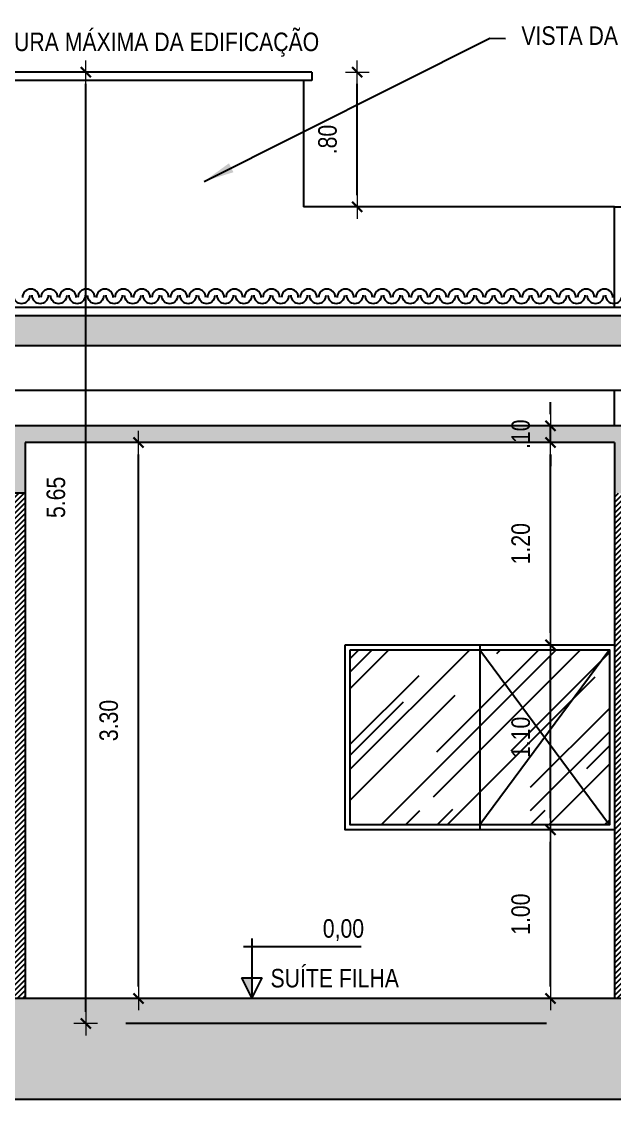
# Model space of a CAD drawing. Header units: millimetres. Extents: x -677 to -23, y -135 to 1112.
# Drawn here: x -131.05 to -127.53, y 864.54 to 870.94 of the extents above; entities that cross this region are included whole.
import ezdxf
from ezdxf.enums import TextEntityAlignment as Align

# ---------------------------------------------------------------- set-up
doc = ezdxf.new("R2010")
doc.units = ezdxf.units.MM
doc.header["$LTSCALE"] = 20
doc.header["$MEASUREMENT"] = 0
doc.header["$PDSIZE"] = -5
doc.linetypes.add('CONTINU', pattern=[0])
doc.linetypes.add('HIDDEN2', pattern=[0.1875, 0.125, -0.0625])
doc.layers.get('0').update_dxf_attribs({"linetype": 'CONTINUOUS'})
doc.layers.get('Defpoints').update_dxf_attribs({"linetype": 'CONTINUOUS'})
for name, color, linetype in [('COTA', 7, 'CONTINUOUS'), ('COTAS', 7, 'CONTINUOUS'), ('E-hatch', 8, 'CONTINUOUS'), ('E-txt-g', 3, 'CONTINUOUS'), ('ESQUADRIA', 3, 'CONTINUOUS')]:
    doc.layers.add(name, color=color, linetype=linetype)
for name, color, linetype, lineweight in [('E-Cta-W', 7, 'CONTINUOUS', 20), ('E-Pen-C', 4, 'CONTINUOUS', 15), ('E-Pen-G', 3, 'CONTINUOUS', 30), ('E-Txt-W', 7, 'CONTINUOUS', 20)]:
    doc.layers.add(name, color=color, linetype=linetype, lineweight=lineweight)
doc.styles.add('F2', font='swissc.ttf')
doc.styles.add('REG60', font='romans.shx', dxfattribs={"width": 0.8, "height": 0.15})
doc.styles.add('REG80', font='romans.shx', dxfattribs={"width": 0.8, "height": 0.2})
doc.dimstyles.new('DIMENSION-1', dxfattribs={"dimtxt": 0.11, "dimasz": 0.07, "dimexe": 1, "dimexo": 0, "dimgap": 0.12, "dimtad": 1, "dimzin": 7, "dimdsep": 46, "dimtxsty": 'F2', "dimblk1": 'TRACO', "dimblk2": 'TRACO', "dimsah": 1, "dimcen": 1, "dimse1": 1, "dimse2": 1, "dimclrd": 256, "dimclre": 256, "dimclrt": 6, "dimadec": 0, "dimazin": 0, "dimtfac": 1, "dimtix": 1, "dimtmove": 2, "dimatfit": 3, "dimldrblk": 'TRACO', "dimfxl": 1, "dimtolj": 1, "dimtzin": 0, "dimarcsym": 0})
doc.dimstyles.get("Standard").update_dxf_attribs({"dimtxt": 0.18, "dimasz": 0.18, "dimexe": 0.18, "dimexo": 0.0625, "dimgap": 0.09, "dimtad": 0, "dimtih": 1, "dimtoh": 1, "dimdec": 4, "dimzin": 0, "dimdsep": 46, "dimtxsty": 'Standard', "dimcen": 0.09, "dimadec": 0, "dimazin": 0, "dimtfac": 1, "dimtdec": 4, "dimtofl": 0, "dimtmove": 0, "dimatfit": 3, "dimfxl": 1, "dimtolj": 1, "dimtzin": 0, "dimarcsym": 0})

# ---------------------------------------------------------------- blocks, each defined once
blk = doc.blocks.new('TXT-AMB75')
at = {"layer": 'E-txt-g', "style": 'REG80', "width": 0.8, "flags": 8}
blk.add_attdef('TXT', text='', height=0.2, dxfattribs=at).set_placement((0.0055, 0.2964), align=Align.CENTER)
at = {"layer": 'E-Txt-W', "style": 'REG60', "width": 0.8, "flags": 8}
blk.add_attdef('TXT', text='', height=0.15, dxfattribs=at).set_placement((0.0055, 0.0271), align=Align.CENTER)
blk = doc.blocks.new('TRACO')
at = {"layer": 'E-Pen-C'}
for p, q in [((0, 1), (0, -1)), ((-1, 0), (1, 0))]:
    blk.add_line(p, q, dxfattribs=at)
at = {"layer": 'E-Pen-G'}
blk.add_line((-0.424, -0.424), (0.424, 0.424), dxfattribs=at)
blk = doc.blocks.new('*D776')
at = {"color": 4, "lineweight": -2}
blk.add_line((-130.6738, 865.0641), (-130.6738, 870.5741), dxfattribs=at)
at = {"layer": 'Defpoints', "color": 0, "linetype": 'Continuous'}
for p in [(-130.6738, 870.6441), (-129.3299, 870.6441), (-112.5846, 864.9941)]:
    blk.add_point(p, dxfattribs=at)
at = {"color": 4, "linetype": 'Continuous', "lineweight": -2, "xscale": 0.07, "yscale": 0.07, "zscale": 0.07}
for p, rotation in [((-130.6738, 870.6441), 90), ((-130.6738, 864.9941), 270)]:
    blk.add_blockref('TRACO', p, dxfattribs=dict(at, rotation=rotation))
at = {"color": 4, "linetype": 'Continuous', "insert": (-130.8503, 868.1191), "char_height": 0.11, "attachment_point": 5, "rotation": 90, "style": 'F2'}
blk.add_mtext('\\A1;5.65', dxfattribs=at)
blk = doc.blocks.new('*D777')
at = {"color": 4, "lineweight": -2}
blk.add_line((-130.36, 865.2141), (-130.36, 868.3741), dxfattribs=at)
at = {"layer": 'Defpoints', "color": 0, "linetype": 'Continuous'}
for p in [(-131.0335, 868.4441), (-130.36, 868.4441), (-131.0335, 865.1441)]:
    blk.add_point(p, dxfattribs=at)
at = {"color": 4, "linetype": 'Continuous', "lineweight": -2, "xscale": 0.07, "yscale": 0.07, "zscale": 0.07}
for p, rotation in [((-130.36, 868.4441), 90), ((-130.36, 865.1441), 270)]:
    blk.add_blockref('TRACO', p, dxfattribs=dict(at, rotation=rotation))
at = {"color": 4, "linetype": 'Continuous', "insert": (-130.5364, 866.7941), "char_height": 0.11, "attachment_point": 5, "rotation": 90, "style": 'F2'}
blk.add_mtext('\\A1;3.30', dxfattribs=at)
blk = doc.blocks.new('*D784')
at = {"color": 4, "lineweight": -2}
blk.add_line((-129.0596, 869.9141), (-129.0596, 870.5741), dxfattribs=at)
at = {"layer": 'Defpoints', "color": 0, "linetype": 'Continuous'}
for p in [(-129.3799, 870.6441), (-129.0596, 870.6441), (-129.3799, 869.8441)]:
    blk.add_point(p, dxfattribs=at)
at = {"color": 4, "linetype": 'Continuous', "lineweight": -2, "xscale": 0.07, "yscale": 0.07, "zscale": 0.07}
for p, rotation in [((-129.0596, 870.6441), 90), ((-129.0596, 869.8441), 270)]:
    blk.add_blockref('TRACO', p, dxfattribs=dict(at, rotation=rotation))
at = {"color": 4, "linetype": 'Continuous', "insert": (-129.2361, 870.2441), "char_height": 0.11, "attachment_point": 5, "rotation": 90, "style": 'F2'}
blk.add_mtext('\\A1;.80', dxfattribs=at)
blk = doc.blocks.new('*D785')
at = {"color": 4, "lineweight": -2}
blk.add_line((-127.9115, 865.2141), (-127.9115, 866.0741), dxfattribs=at)
at = {"layer": 'Defpoints', "color": 0, "linetype": 'Continuous'}
for p in [(-127.9115, 866.1441), (-127.7512, 866.1441), (-127.7512, 865.1441)]:
    blk.add_point(p, dxfattribs=at)
at = {"color": 4, "linetype": 'Continuous', "lineweight": -2, "xscale": 0.07, "yscale": 0.07, "zscale": 0.07}
for p, rotation in [((-127.9115, 866.1441), 90), ((-127.9115, 865.1441), 270)]:
    blk.add_blockref('TRACO', p, dxfattribs=dict(at, rotation=rotation))
at = {"color": 4, "linetype": 'Continuous', "insert": (-128.088, 865.6441), "char_height": 0.11, "attachment_point": 5, "rotation": 90, "style": 'F2'}
blk.add_mtext('\\A1;1.00', dxfattribs=at)
blk = doc.blocks.new('*D786')
at = {"color": 4, "lineweight": -2}
blk.add_line((-127.9115, 866.2141), (-127.9115, 867.1741), dxfattribs=at)
at = {"layer": 'Defpoints', "color": 0, "linetype": 'Continuous'}
for p in [(-127.9115, 867.2441), (-127.6955, 867.2441), (-127.7512, 866.1441)]:
    blk.add_point(p, dxfattribs=at)
at = {"color": 4, "linetype": 'Continuous', "lineweight": -2, "xscale": 0.07, "yscale": 0.07, "zscale": 0.07}
for p, rotation in [((-127.9115, 867.2441), 90), ((-127.9115, 866.1441), 270)]:
    blk.add_blockref('TRACO', p, dxfattribs=dict(at, rotation=rotation))
at = {"color": 4, "linetype": 'Continuous', "insert": (-128.088, 866.6941), "char_height": 0.11, "attachment_point": 5, "rotation": 90, "style": 'F2'}
blk.add_mtext('\\A1;1.10', dxfattribs=at)
blk = doc.blocks.new('*D787')
at = {"color": 4, "lineweight": -2}
blk.add_line((-127.9115, 867.3141), (-127.9115, 868.3741), dxfattribs=at)
at = {"layer": 'Defpoints', "color": 0, "linetype": 'Continuous'}
for p in [(-127.9115, 868.4441), (-127.7512, 868.4441), (-127.6955, 867.2441)]:
    blk.add_point(p, dxfattribs=at)
at = {"color": 4, "linetype": 'Continuous', "lineweight": -2, "xscale": 0.07, "yscale": 0.07, "zscale": 0.07}
for p, rotation in [((-127.9115, 868.4441), 90), ((-127.9115, 867.2441), 270)]:
    blk.add_blockref('TRACO', p, dxfattribs=dict(at, rotation=rotation))
at = {"color": 4, "linetype": 'Continuous', "insert": (-128.088, 867.8441), "char_height": 0.11, "attachment_point": 5, "rotation": 90, "style": 'F2'}
blk.add_mtext('\\A1;1.20', dxfattribs=at)
blk = doc.blocks.new('*D788')
at = {"color": 4, "lineweight": -2}
for p, q in [((-127.9115, 868.6141), (-127.9115, 868.6841)), ((-127.9115, 868.4441), (-127.9115, 868.5441)), ((-127.9115, 868.3741), (-127.9115, 868.3041))]:
    blk.add_line(p, q, dxfattribs=at)
at = {"layer": 'Defpoints', "color": 0, "linetype": 'Continuous'}
for p in [(-127.9115, 868.5441), (-127.7512, 868.5441), (-127.7512, 868.4441)]:
    blk.add_point(p, dxfattribs=at)
at = {"color": 4, "linetype": 'Continuous', "lineweight": -2, "xscale": 0.07, "yscale": 0.07, "zscale": 0.07}
for p, rotation in [((-127.9115, 868.5441), 270), ((-127.9115, 868.4441), 90)]:
    blk.add_blockref('TRACO', p, dxfattribs=dict(at, rotation=rotation))
at = {"color": 4, "linetype": 'Continuous', "insert": (-128.088, 868.4941), "char_height": 0.11, "attachment_point": 5, "rotation": 90, "style": 'F2'}
blk.add_mtext('\\A1;.10', dxfattribs=at)

msp = doc.modelspace()

# ---------------------------------------------------------------- hatches: boundary and pattern name
at = {"linetype": 'Continuous'}
h = msp.add_hatch(dxfattribs=at)
h.set_pattern_fill('TROOF1', color=8, scale=0.15, angle=180, style=0, pattern_type=2)
h.set_pattern_definition([(180, (-155.55422, 346.28626), (-0.15, -0.15), [0.048, -0.102]), (305.2176, (-155.6982226, 346.271264), (-1.05000017453, 1.49999987498), [0.03121305, -3.0900849]), (340.71, (-155.6802226, 346.245764), (-2.55000077763, 0.8999979741), [0.0317844, -3.1466586]), (19.29, (-155.6502226, 346.235264), (2.55000077763, 0.8999979741), [0.0317844, -3.1466586]), (54.7824, (-155.6202226, 346.245764), (1.05000017453, 1.49999987498), [0.03121305, -3.0900849]), (90, (-155.60222, 346.27126), (-0.15, 0.15), [0.015, -0.135]), (270, (-155.69822, 346.28626), (0.15, -0.15), [0.015, -0.135]), (180, (-155.55422, 346.28026), (-0.15, -0.15), [0.042, -0.108]), (306.3844, (-155.7042226, 346.268264), (-1.650001937525, 2.24999858293), [0.0354012, -3.50472585]), (342.3499, (-155.6832226, 346.239764), (2.850000422915, -0.899998778574), [0.0346302, -3.42838875]), (17.6501, (-155.6502226, 346.229264), (-2.850000422915, -0.899998778574), [0.0346302, -3.42838875]), (53.6156, (-155.6172226, 346.239764), (1.650001937525, 2.24999858293), [0.0354012, -3.50472585]), (90, (-155.59622, 346.26826), (-0.15, 0.15), [0.012, -0.138]), (270, (-155.70422, 346.28026), (0.15, -0.15), [0.012, -0.138]), (180, (-155.69822, 346.28026), (-0.15, -0.15), [0.006, -0.144]), (267.3974, (-155.5962226, 346.268264), (0.1500021288, 3.14999989794), [0.13213635, -3.17127105]), (272.6026, (-155.7042226, 346.268264), (0.1500021288, -3.14999989794), [0.13213635, -3.17127105]), (180, (-155.69822, 346.28626), (-0.15, -0.15), [0.006, -0.144])])
h.paths.add_polyline_path([(-134.2835, 869.1995), (-134.2835, 869.0198), (-126.0312, 869.0198), (-126.0312, 868.7441), (-119.2246, 868.7441), (-119.2246, 869.0198), (-115.8746, 869.0198), (-115.8746, 869.1995)])
at = {"layer": 'COTA', "linetype": 'Continuous'}
h = msp.add_hatch(dxfattribs=at)
h.set_pattern_fill('AR-RROOF', color=8, scale=0.35, angle=45, style=0)
h.set_pattern_definition([(45, (-66.31916, 138.40094), (0.29698485, 0.7919596), [5.25, -0.7, 1.75, -0.35]), (45, (-66.11375, 138.85384), (-0.57664558, 0.08167083), [1.05, -0.1155, 2.1, -0.2625]), (45, (-66.40578, 138.73505), (1.1211178, 1.45275088), [2.8, -0.49, 1.4, -0.35])])
h.paths.add_polyline_path([(-128.3312, 867.2141), (-129.1012, 867.2141), (-129.1012, 866.1741), (-128.3312, 866.1741)])
h.paths.add_polyline_path([(-128.3312, 866.1741), (-127.5612, 866.1741), (-127.5612, 867.2141), (-128.3312, 867.2141)])
at = {"layer": 'COTAS', "linetype": 'CONTINU'}
h = msp.add_hatch(dxfattribs=at)
h.set_pattern_fill('ANSI38', color=8, scale=0.25, style=0)
h.set_pattern_definition([(45, (-155.554223, 346.286264), (-0.022097087, 0.022097087), []), (135, (-155.554223, 346.286264), (-0.0662912607, 0.022097087), [0.078125, -0.046875])])
h.paths.add_polyline_path([(-138.6593, 865.0441), (-138.6593, 864.5441), (-109.0214, 864.5441), (-109.0214, 864.8957), (-109.6068, 864.8739), (-109.9389, 864.8543), (-110.0846, 864.8441), (-110.0846, 864.9941), (-112.9346, 864.9941), (-112.9346, 865.0441), (-115.1246, 865.0441), (-115.1246, 865.0941), (-115.7246, 865.0941), (-115.7246, 865.1441), (-134.4335, 865.1441), (-134.4335, 865.0941), (-135.0335, 865.0941), (-135.0335, 865.0441)])
at = {"layer": 'E-hatch'}
h = msp.add_hatch(dxfattribs=at)
h.set_pattern_fill('ANSI31', color=256, scale=0.18, style=0)
h.set_pattern_definition([(45, (-155.554223, 346.286264), (-0.0159099026, 0.0159099026), [])])
h.paths.add_polyline_path([(-137.4346, 867.9941), (-137.3846, 867.9941), (-137.3846, 868.0441), (-137.5846, 868.0441), (-137.5846, 865.0441), (-137.4346, 865.0441)])
h.paths.add_polyline_path([(-134.2835, 868.1441), (-134.4335, 868.1441), (-134.4335, 867.2441), (-134.2835, 867.2441)])
h.paths.add_polyline_path([(-134.2835, 866.1441), (-134.4335, 866.1441), (-134.4335, 865.1441), (-134.2835, 865.1441)])
h.paths.add_polyline_path([(-134.2835, 869.8441), (-134.4835, 869.8441), (-134.4835, 869.7941), (-134.4335, 869.7941), (-134.4335, 868.5441), (-134.2835, 868.5441)])
h.paths.add_polyline_path([(-131.0335, 868.1441), (-131.1835, 868.1441), (-131.1835, 865.1441), (-131.0335, 865.1441)])
h.paths.add_polyline_path([(-127.3812, 868.1441), (-127.5312, 868.1441), (-127.5312, 865.1441), (-127.3812, 865.1441)])
h.paths.add_polyline_path([(-126.0312, 868.1441), (-126.1812, 868.1441), (-126.1812, 865.1441), (-126.0312, 865.1441)])
h.paths.add_polyline_path([(-119.0746, 868.1441), (-119.2246, 868.1441), (-119.2246, 867.2441), (-119.0746, 867.2441)])
h.paths.add_polyline_path([(-115.7246, 869.7941), (-115.6746, 869.7941), (-115.6746, 869.8441), (-115.8746, 869.8441), (-115.8746, 868.5441), (-115.7246, 868.5441)])
h.paths.add_polyline_path([(-115.7246, 868.1441), (-115.8746, 868.1441), (-115.8746, 865.1441), (-115.7246, 865.1441)])
h = msp.add_hatch(dxfattribs=at)
h.set_pattern_fill('CONC', color=8, scale=0.12, style=0, pattern_type=2)
h.set_pattern_definition([(0, (0.114, 0.0768), (0, 0.12), [0, -0.12]), (0, (0.1152, 0.0348), (0, 0.12), [0, -0.12]), (0, (0.1188, 0.0996), (0, 0.12), [0, -0.12]), (338.1986, (0.0564, 0.0624), (0.36000003276, -0.11999998926), [0.01292436, -0.63329544]), (216.8699, (0.0684, 0.0576), (0.35999999014, 0.2400000148), [0.006, -0.594]), (130.6013, (0.0636, 0.054), (0.60000005055, -0.71999988218), [0.0110634, -1.09528188]), (206.5651, (0.024, 0.0396), (-0.119999899, -0.120000157), [0.00268332, -0.26564484]), (326.3099, (0.0216, 0.0384), (0.2399999469, -0.1200001601), [0.00432672, -0.42833952]), (108.4349, (0.0252, 0.036), (-0.1199998084, 0.2400000522), [0.00379476, -0.3756786]), (225, (0.1008, 0.0276), (-1e-17, -0.120000037), [0.00509112, -0.16461444]), (0, (0.0972, 0.024), (0.12, 0.12), [0.0072, -0.1128]), (135, (0.1044, 0.024), (-0.120000037, 0), [0.00509112, -0.16461444]), (251.5651, (0.0864, 0.1044), (0.1199998084, 0.2400000522), [0.00379476, -0.3756786]), (0, (0.0852, 0.1008), (0.12, 0.12), [0.006, -0.114]), (143.1301, (0.0912, 0.1008), (-0.35999999014, 0.2400000148), [0.006, -0.594]), (213.6901, (0.0228, 0.1056), (0.2399999469, 0.1200001601), [0.00432672, -0.42833952]), (341.5651, (0.0192, 0.1032), (-0.2400000522, 0.1199998084), [0.00758952, -0.37188384]), (126.8699, (0.0264, 0.1008), (0.2400000148, -0.35999999014), [0.006, -0.594]), (0, (0.0576, 0.1008), (0, 0.12), [0, -0.12]), (0, (0.0252, 0.0696), (0, 0.12), [0, -0.12]), (0, (0.0588, 0.0252), (0, 0.12), [0, -0.12]), (0, (0.0912, 0.0624), (0, 0.12), [0, -0.12]), (0, (0.0564, 0.0828), (0, 0.12), [0, -0.12]), (0, (0.03, 0.0864), (0, 0.12), [0, -0.12]), (0, (0.0408, 0.0792), (0, 0.12), [0, -0.12]), (0, (0.036, 0.0504), (0, 0.12), [0, -0.12]), (0, (0.0072, 0.0552), (0, 0.12), [0, -0.12]), (0, (0.0084, 0.0828), (0, 0.12), [0, -0.12]), (0, (0.0048, 0.1092), (0, 0.12), [0, -0.12]), (0, (0.042, 0.114), (0, 0.12), [0, -0.12]), (0, (0.0684, 0.1188), (0, 0.12), [0, -0.12]), (0, (0.1104, 0.114), (0, 0.12), [0, -0.12]), (0, (0.0816, 0.0768), (0, 0.12), [0, -0.12]), (0, (0.0696, 0.0984), (0, 0.12), [0, -0.12]), (0, (0.0792, 0.0408), (0, 0.12), [0, -0.12]), (0, (0.0432, 0.0348), (0, 0.12), [0, -0.12]), (0, (0.0792, 0.0084), (0, 0.12), [0, -0.12]), (0, (0.0396, 0.0156), (0, 0.12), [0, -0.12]), (0, (0.0012, 0.012), (0, 0.12), [0, -0.12]), (0, (0.0156, 0.006), (0, 0.12), [0, -0.12]), (0, (0.0168, 0.0228), (0, 0.12), [0, -0.12]), (0, (0.0972, 0.0036), (0, 0.12), [0, -0.12]), (0, (0.1116, 0.0528), (0, 0.12), [0, -0.12]), (0, (0.1056, 0.0888), (0, 0.12), [0, -0.12]), (0, (0.0504, 0.0024), (0, 0.12), [0, -0.12])])
h.paths.add_polyline_path([(-126.0312, 868.4441), (-122.8746, 868.4441), (-122.8746, 868.1441), (-122.7246, 868.1441), (-122.7246, 868.4441), (-119.2246, 868.4441), (-119.2246, 868.1441), (-119.0746, 868.1441), (-119.0746, 868.4441), (-115.8746, 868.4441), (-115.8746, 868.1441), (-115.7246, 868.1441), (-115.7246, 868.5441), (-134.4335, 868.5441), (-134.4335, 868.1441), (-134.2835, 868.1441), (-134.2835, 868.4441), (-131.1835, 868.4441), (-131.1835, 868.1441), (-131.0335, 868.1441), (-131.0335, 868.4441), (-127.5312, 868.4441), (-127.5312, 868.1441), (-127.3812, 868.1441), (-127.3812, 868.4441), (-126.1812, 868.4441), (-126.1812, 868.1441), (-126.0312, 868.1441)])
h.paths.add_polyline_path([(-131.4562, 868.373), (-131.4562, 868.6103), (-131.6865, 868.6103), (-131.6865, 868.373)], flags=9)
h.paths.add_polyline_path([(-127.9721, 868.373), (-127.9721, 868.6103), (-128.2024, 868.6103), (-128.2024, 868.373)], flags=9)
h.paths.add_polyline_path([(-123.0871, 868.373), (-123.0871, 868.6103), (-123.3175, 868.6103), (-123.3175, 868.373)], flags=9)
h.paths.add_polyline_path([(-116.2739, 868.373), (-116.2739, 868.6103), (-116.5042, 868.6103), (-116.5042, 868.373)], flags=9)

# ---------------------------------------------------------------- linework, layer by layer
at = {"color": 6, "linetype": 'Continuous'}
for p, q in [((-129.3299, 870.6441), (-132.2299, 870.6441)), ((-129.3299, 870.5941), (-132.2299, 870.5941)), ((-129.3799, 870.5941), (-129.3799, 869.8441)), ((-129.3299, 870.6441), (-129.3299, 870.5941)), ((-127.5312, 869.8441), (-129.3799, 869.8441))]:
    msp.add_line(p, q, dxfattribs=at)
at = {"color": 2, "linetype": 'Continuous'}
for p, q in [((-127.5312, 869.2491), (-127.5312, 869.8441)), ((-127.5312, 869.8441), (-126.0312, 869.8441)), ((-134.2835, 869.2491), (-115.8746, 869.2491)), ((-134.2835, 869.1995), (-115.8746, 869.1995)), ((-126.0312, 869.0198), (-134.2835, 869.0198)), ((-126.0312, 868.753), (-134.2835, 868.753)), ((-127.5312, 868.5441), (-127.5312, 868.753))]:
    msp.add_line(p, q, dxfattribs=at)
at = {"color": 5, "linetype": 'Continuous'}
for p, q in [((-115.7246, 868.5441), (-134.4335, 868.5441)), ((-131.0335, 868.4441), (-131.0335, 865.1441)), ((-127.5312, 868.4441), (-131.0335, 868.4441)), ((-127.5312, 868.4441), (-127.5312, 865.1441)), ((-131.0335, 868.1441), (-131.1835, 868.1441))]:
    msp.add_line(p, q, dxfattribs=at)
at = {"color": 8, "linetype": 'Continuous'}
msp.add_line((-128.3312, 867.2441), (-128.3312, 866.1441), dxfattribs=at)
at = {"color": 8, "linetype": 'HIDDEN2'}
for p, q in [((-127.5612, 867.2141), (-128.3312, 866.1741)), ((-128.3312, 867.2141), (-127.5612, 866.1741)), ((-112.9346, 864.9941), (-138.6593, 864.9941))]:
    msp.add_line(p, q, dxfattribs=at)
for p, q in [((-129.6864, 865.4992), (-129.6864, 865.1441)), ((-129.7359, 865.4531), (-129.0368, 865.4531)), ((-129.7474, 865.2661), (-129.6864, 865.1441)), ((-129.7474, 865.2661), (-129.6254, 865.2661)), ((-129.6864, 865.1441), (-129.6254, 865.2661))]:
    msp.add_line(p, q)
at = {"color": 1, "linetype": 'Continuous'}
msp.add_line((-115.7246, 865.1441), (-134.4335, 865.1441), dxfattribs=at)
at = {"color": 8, "linetype": 'Continuous'}
for points in [[(-129.1312, 867.2441), (-127.5312, 867.2441), (-127.5312, 866.1441), (-129.1312, 866.1441)], [(-129.1012, 867.2141), (-127.5612, 867.2141), (-127.5612, 866.1741), (-129.1012, 866.1741)]]:
    msp.add_lwpolyline(points, close=True, dxfattribs=at)
msp.add_solid([(-129.7474, 865.2661), (-129.6864, 865.2661), (-129.6864, 865.1441)])
at = {"layer": 'COTAS', "color": 8, "linetype": 'CONTINU'}
msp.add_line((-109.0214, 864.5441), (-138.6593, 864.5441), dxfattribs=at)
at = {"layer": 'ESQUADRIA', "color": 7}
for centre, start, end in [((-131.0546, 869.3207), 180, 0), ((-131, 869.3063), 0, 180), ((-130.9446, 869.3207), 180, 0), ((-130.89, 869.3063), 0, 180), ((-130.8346, 869.3207), 180, 0), ((-130.78, 869.3063), 0, 180), ((-130.7246, 869.3207), 180, 0), ((-130.67, 869.3063), 0, 180), ((-130.6146, 869.3207), 180, 0), ((-130.56, 869.3063), 0, 180), ((-130.5046, 869.3207), 180, 0), ((-130.45, 869.3063), 0, 180), ((-130.3946, 869.3207), 180, 0), ((-130.34, 869.3063), 0, 180), ((-130.2846, 869.3207), 180, 0), ((-130.23, 869.3063), 0, 180), ((-130.23, 869.3063), 0, 180), ((-130.1746, 869.3207), 180, 0), ((-130.1746, 869.3207), 180, 270), ((-130.12, 869.3063), 0, 180), ((-130.0646, 869.3207), 180, 0), ((-130.01, 869.3063), 0, 180), ((-129.9546, 869.3207), 180, 0), ((-129.9, 869.3063), 0, 180), ((-129.8446, 869.3207), 180, 0), ((-129.79, 869.3063), 0, 180), ((-129.7346, 869.3207), 180, 0), ((-129.68, 869.3063), 0, 180), ((-129.6246, 869.3207), 180, 0), ((-129.57, 869.3063), 0, 180), ((-129.57, 869.3063), 0, 180), ((-129.5146, 869.3207), 180, 0), ((-129.5146, 869.3207), 180, 0), ((-129.46, 869.3063), 0, 180), ((-129.4046, 869.3207), 180, 0), ((-129.35, 869.3063), 0, 180), ((-129.2946, 869.3207), 180, 0), ((-129.24, 869.3063), 0, 180), ((-129.1846, 869.3207), 180, 0), ((-129.13, 869.3063), 0, 180), ((-129.0746, 869.3207), 180, 0), ((-129.02, 869.3063), 0, 180), ((-128.9646, 869.3207), 180, 0), ((-128.91, 869.3063), 0, 180), ((-128.8546, 869.3207), 180, 0), ((-128.8, 869.3063), 0, 180), ((-128.7446, 869.3207), 180, 0), ((-128.69, 869.3063), 0, 180), ((-128.6346, 869.3207), 180, 0), ((-128.58, 869.3063), 0, 180), ((-128.5246, 869.3207), 180, 0), ((-128.47, 869.3063), 0, 180), ((-128.47, 869.3063), 0, 180), ((-128.4146, 869.3207), 180, 0), ((-128.4146, 869.3207), 180, 270), ((-128.36, 869.3063), 0, 180), ((-128.3046, 869.3207), 180, 0), ((-128.25, 869.3063), 0, 180), ((-128.1946, 869.3207), 180, 0), ((-128.14, 869.3063), 0, 180), ((-128.0846, 869.3207), 180, 0), ((-128.03, 869.3063), 0, 180), ((-128.03, 869.3063), 0, 180), ((-127.9746, 869.3207), 180, 0), ((-127.9746, 869.3207), 180, 0), ((-127.92, 869.3063), 0, 180), ((-127.92, 869.3063), 0, 180), ((-127.8646, 869.3207), 180, 0), ((-127.8646, 869.3207), 180, 0), ((-127.81, 869.3063), 0, 180), ((-127.7546, 869.3207), 180, 0), ((-127.7, 869.3063), 0, 180), ((-127.7, 869.3063), 0, 180), ((-127.6446, 869.3207), 180, 0), ((-127.6446, 869.3207), 180, 0), ((-127.59, 869.3063), 0, 180), ((-127.5346, 869.3207), 180, 0)]:
    msp.add_arc(centre, 0.05, start, end, dxfattribs=at)

# ---------------------------------------------------------------- block references
ref = msp.add_blockref('TXT-AMB75', (-129.1447, 865.2884), dxfattribs=dict(xscale=0.7290000000000001, yscale=0.7290000000000001, zscale=0.7290000000000001))
ref.add_attrib('TXT', '0,00', dxfattribs={"layer": 'E-txt-g', "color": 2, "height": 0.11, "style": 'F2'}).set_placement((-129.1419, 865.5045), align=Align.CENTER)
ref = msp.add_blockref('TXT-AMB75', (-129.1966, 864.9932), dxfattribs=dict(xscale=0.7290000000000001, yscale=0.7290000000000001, zscale=0.7290000000000001))
ref.add_attrib('TXT', 'SUÍTE FILHA', dxfattribs={"layer": 'E-txt-g', "color": 2, "height": 0.11, "style": 'F2'}).set_placement((-129.1937, 865.2093), align=Align.CENTER)

# ---------------------------------------------------------------- texts
at = {"color": 4, "style": 'F2'}
for s, p in [("VISTA DA CAIXA D'ÁGUA", (-128.0843, 870.8059)), ('ALTURA MÁXIMA DA EDIFICAÇÃO', (-131.3301, 870.7692))]:
    msp.add_text(s, height=0.11, dxfattribs=at).set_placement(p)

# ---------------------------------------------------------------- dimensions: what is measured, and where the dimension line sits
at = {"color": 8, "linetype": 'Continuous'}
dim = msp.add_linear_dim(base=(-130.6738, 870.6441), p1=(-112.5846, 864.9941), p2=(-129.3299, 870.6441), angle=90, dimstyle='DIMENSION-1', override={"dimclrd": 4, "dimclrt": 4, "dimadec": 8, "dimfxl": 0.5, "dimfxlon": 1}, dxfattribs=at)
dim.commit()
dim.dimension.update_dxf_attribs({"geometry": '*D776', "text_midpoint": (-130.8503, 868.1191), "dimtype": 160})
for base, p1, p2, picture, middle in [((-129.0596, 870.6441), (-129.3799, 869.8441), (-129.3799, 870.6441), '*D784', (-129.2361, 870.2441)), ((-127.9115, 868.5441), (-127.7512, 868.4441), (-127.7512, 868.5441), '*D788', (-128.088, 868.4941)), ((-130.36, 868.4441), (-131.0335, 865.1441), (-131.0335, 868.4441), '*D777', (-130.5364, 866.7941)), ((-127.9115, 868.4441), (-127.6955, 867.2441), (-127.7512, 868.4441), '*D787', (-128.088, 867.8441)), ((-127.9115, 867.2441), (-127.7512, 866.1441), (-127.6955, 867.2441), '*D786', (-128.088, 866.6941)), ((-127.9115, 866.1441), (-127.7512, 865.1441), (-127.7512, 866.1441), '*D785', (-128.088, 865.6441))]:
    dim = msp.add_linear_dim(base=base, p1=p1, p2=p2, angle=90, dimstyle='DIMENSION-1', override={"dimclrd": 4, "dimclrt": 4, "dimadec": 8, "dimfxl": 0.5, "dimfxlon": 1}, dxfattribs=at)
    dim.commit()
    dim.dimension.update_dxf_attribs({"geometry": picture, "text_midpoint": middle})

# ---------------------------------------------------------------- leaders
at = {"layer": 'E-Cta-W', "color": 4}
msp.add_leader([(-129.9702, 869.9957), (-128.2714, 870.8458), (-128.1786, 870.844)], dimstyle='Standard', dxfattribs=at)

doc.saveas('drawing.dxf')
